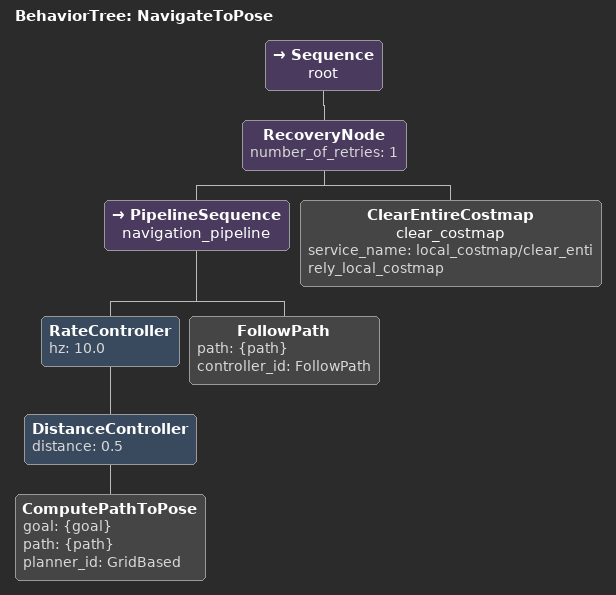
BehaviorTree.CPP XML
<root main_tree_to_execute="NavigateToPose">
  <BehaviorTree ID="NavigateToPose">
    <Sequence name="root">
      <RecoveryNode number_of_retries="1">
        <PipelineSequence name="navigation_pipeline">
          <RateController hz="10.0">
            <DistanceController distance="0.5">
              <ComputePathToPose goal="{goal}" path="{path}" planner_id="GridBased"/>
            </DistanceController>
          </RateController>
          <FollowPath path="{path}" controller_id="FollowPath"/>
        </PipelineSequence>
        <ClearEntireCostmap name="clear_costmap" service_name="local_costmap/clear_entirely_local_costmap"/>
      </RecoveryNode>
    </Sequence>
  </BehaviorTree>
</root>
